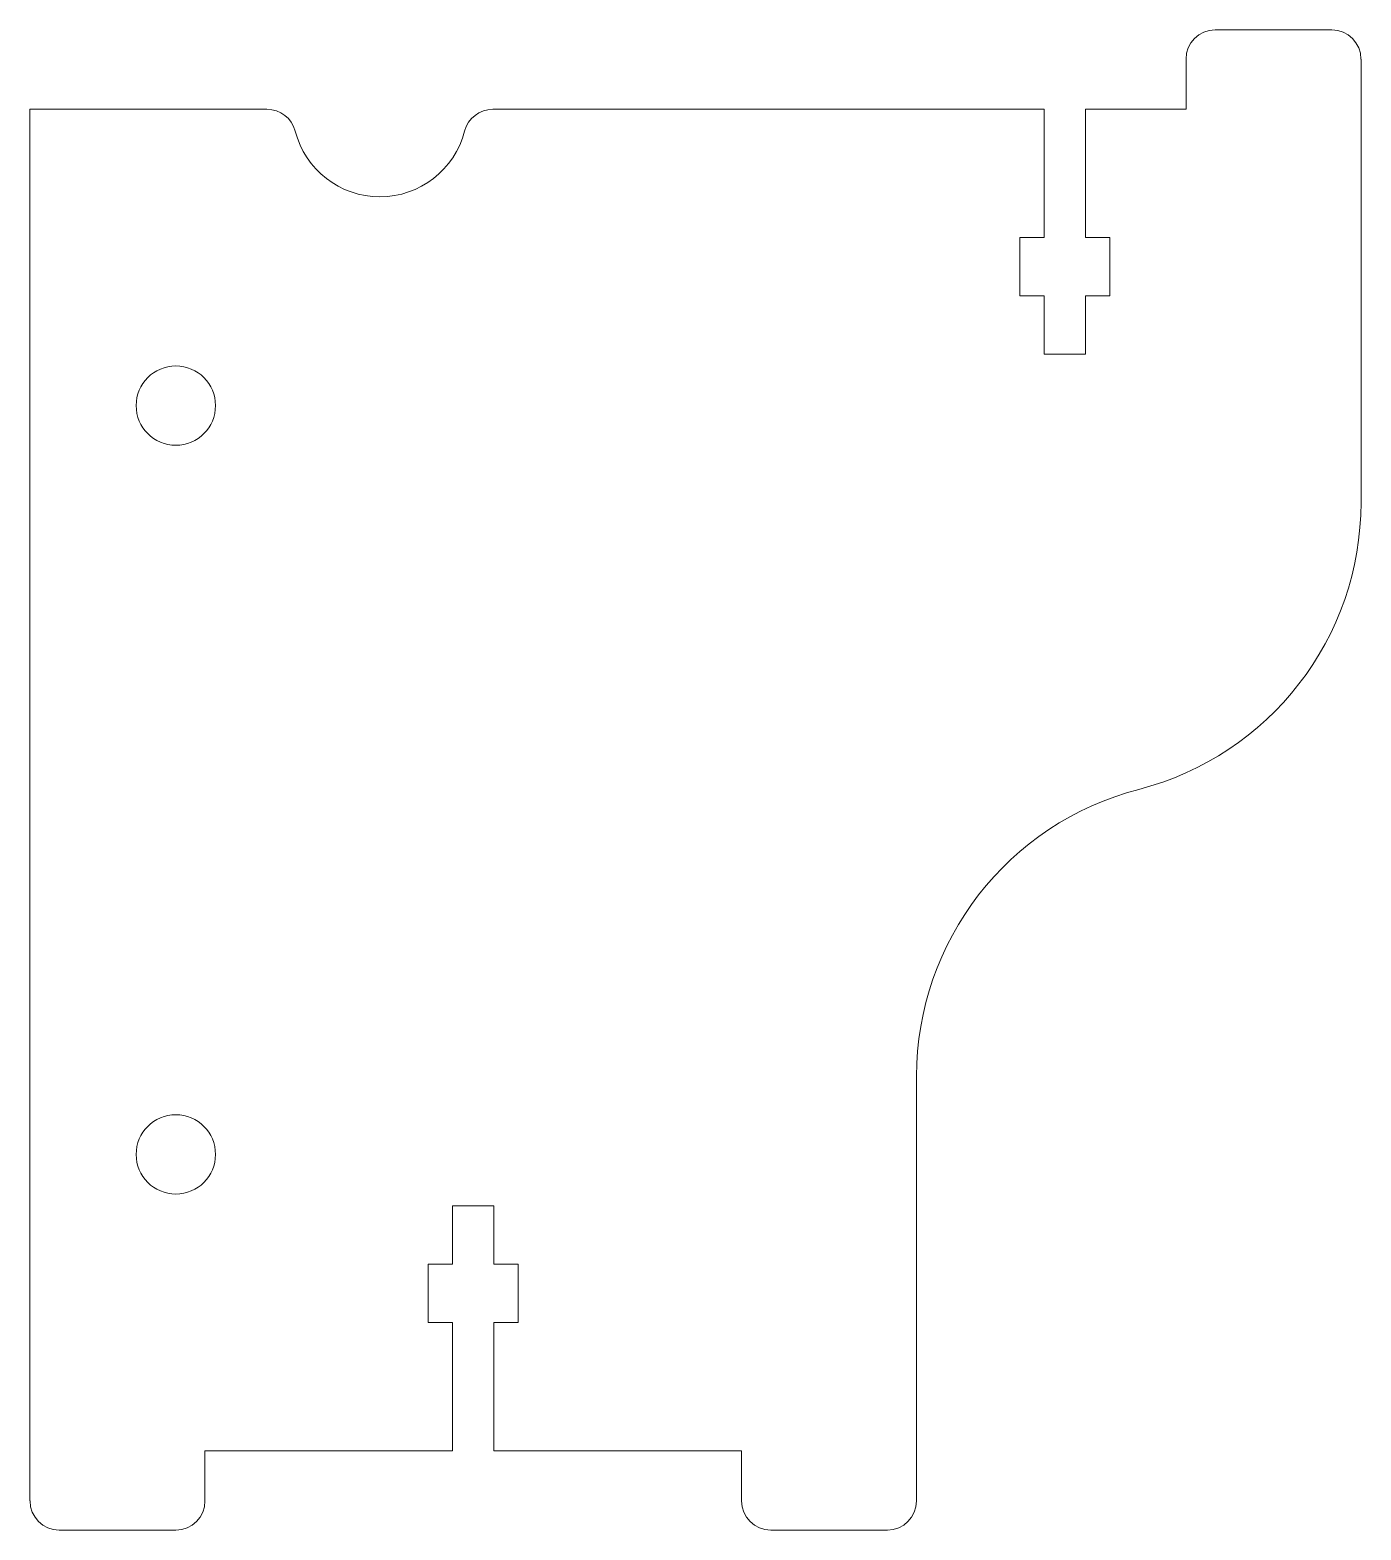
# Model space of a CAD drawing. Header units: inches. Extents: x -1.5 to 3, y -2.53 to 2.53.
import ezdxf

# ---------------------------------------------------------------- set-up
doc = ezdxf.new("R2010")
doc.units = ezdxf.units.IN
doc.header["$MEASUREMENT"] = 0

msp = doc.modelspace()

# ---------------------------------------------------------------- linework, layer by layer
at = {"color": 7, "linetype": 'Continuous', "lineweight": 15}
for p, q in [((2.8976, 2.5315), (2.5039, 2.5315)), ((2.4055, 2.4331), (2.4055, 2.2638)), ((2.9961, 0.9365), (2.9961, 2.4331)), ((-1.4961, 2.2638), (-1.4961, -2.4331)), ((-0.6962, 2.2638), (-1.4961, 2.2638)), ((1.9262, 2.2638), (0.0662, 2.2638)), ((1.9262, 2.2638), (1.9262, 1.8307)), ((2.0659, 2.2638), (2.0659, 1.8307)), ((2.4055, 2.2638), (2.0659, 2.2638)), ((1.8441, 1.8307), (1.9262, 1.8307)), ((1.8441, 1.8307), (1.8441, 1.6339)), ((2.0659, 1.8307), (2.148, 1.8307)), ((2.148, 1.8307), (2.148, 1.6339)), ((1.8441, 1.6339), (1.9262, 1.6339)), ((1.9262, 1.6339), (1.9262, 1.437)), ((2.0659, 1.6339), (2.0659, 1.437)), ((2.0659, 1.6339), (2.148, 1.6339)), ((1.9262, 1.437), (2.0659, 1.437)), ((1.4961, -2.4331), (1.4961, -1)), ((-0.0699, -1.437), (0.0699, -1.437)), ((-0.0699, -1.6339), (-0.0699, -1.437)), ((0.0699, -1.6339), (0.0699, -1.437)), ((-0.152, -1.6339), (-0.0699, -1.6339)), ((-0.152, -1.6339), (-0.152, -1.8307)), ((0.0699, -1.6339), (0.152, -1.6339)), ((0.152, -1.6339), (0.152, -1.8307)), ((-0.152, -1.8307), (-0.0699, -1.8307)), ((-0.0699, -2.2638), (-0.0699, -1.8307)), ((0.0699, -2.2638), (0.0699, -1.8307)), ((0.0699, -1.8307), (0.152, -1.8307)), ((-0.9055, -2.4331), (-0.9055, -2.2638)), ((-0.9055, -2.2638), (-0.0699, -2.2638)), ((0.0699, -2.2638), (0.9055, -2.2638)), ((0.9055, -2.2638), (0.9055, -2.4331)), ((-1.3976, -2.5315), (-1.0039, -2.5315)), ((1.0039, -2.5315), (1.3976, -2.5315))]:
    msp.add_line(p, q, dxfattribs=at)
for centre in [(-1.0039, 1.2638), (-1.0039, -1.2638)]:
    msp.add_circle(centre, 0.1339, dxfattribs=at)
for centre, radius, start, end in [((2.5039, 2.4331), 0.0984, 90, 180), ((2.8976, 2.4331), 0.0984, 0, 90), ((-0.6962, 2.1654), 0.0984, 14.4775, 90), ((0.0662, 2.1654), 0.0984, 90, 165.5225), ((-0.315, 2.2638), 0.2953, 194.4775, 345.5225), ((1.9961, 0.9365), 1, 284.4775, 0), ((2.4961, -1), 1, 104.4775, 180), ((-1.3976, -2.4331), 0.0984, 180, 270), ((-1.0039, -2.4331), 0.0984, 270, 0), ((1.0039, -2.4331), 0.0984, 180, 270), ((1.3976, -2.4331), 0.0984, 270, 0)]:
    msp.add_arc(centre, radius, start, end, dxfattribs=at)

doc.saveas('drawing.dxf')
